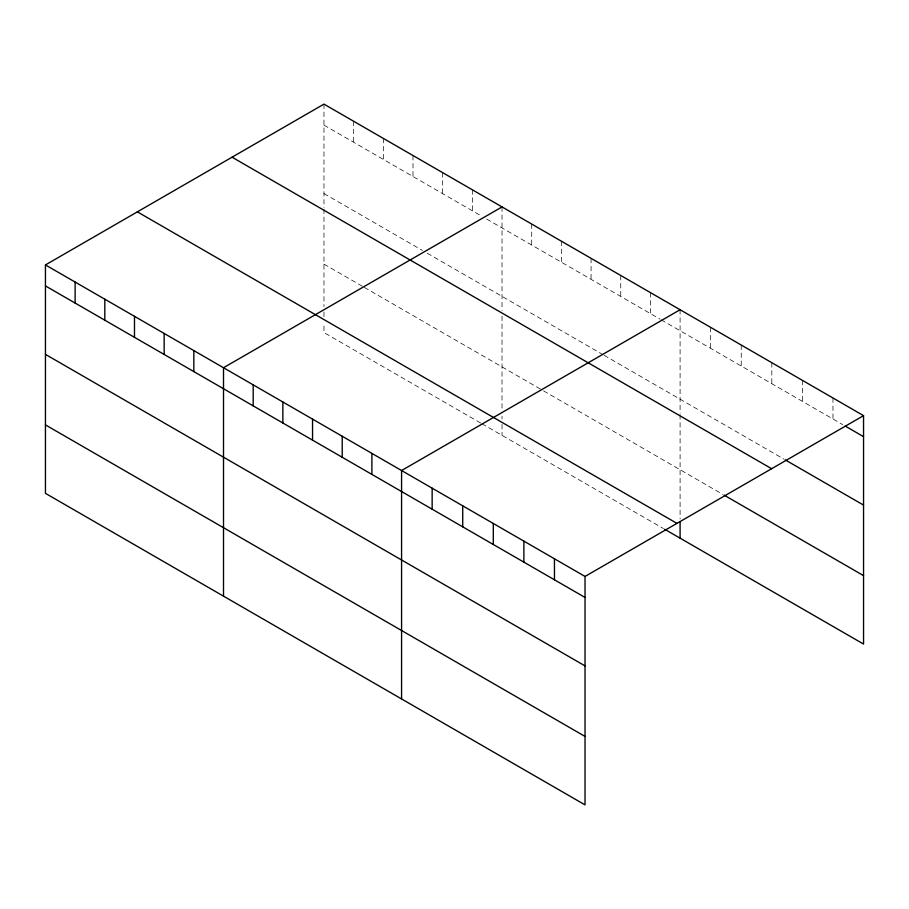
<?xml version="1.0" encoding="UTF-8"?>
<svg xmlns="http://www.w3.org/2000/svg" width="909" height="909" viewBox="0 0 909 909"><rect width="100%" height="100%" fill="white"/><g stroke="black" fill="none" stroke-linecap="round" stroke-linejoin="round"><path stroke-width="0.68" stroke-dasharray="4.54 3.41" d="M323.968 125.124L481.85 216.274M486.599 219.024L659.911 319.082M661.093 319.763L842.757 424.651M323.968 193.572L422.492 250.464M427.241 253.202L602.928 354.635M604.121 355.317L784.047 459.204M323.968 264.099L363.146 286.721M364.327 287.403L542.389 390.211M543.582 390.893L722.894 494.428M480.656 423.015L323.968 332.558L323.968 322.968M481.85 423.708L663.468 528.561M832.974 397.994L832.974 418.992M802.397 380.337L802.397 401.346M771.821 362.691L771.821 383.689M741.244 345.034L741.244 366.043M710.668 327.388L710.668 348.386M680.091 309.73L680.091 413.288M680.091 414.697L680.091 518.994M650.412 292.596L650.412 313.594M620.733 275.461L620.733 296.459M591.066 258.326L591.066 279.336M561.387 241.192L561.387 262.201M531.708 224.057L531.708 245.066M502.029 206.922L502.029 310.48M502.029 316.127L502.029 410.709M502.029 416.186L502.029 418.924M502.029 424.401L502.029 435.354M472.35 189.788L472.35 210.797M442.672 172.653L442.672 193.662M412.993 155.519L412.993 176.528M383.325 138.395L383.325 159.393M353.646 121.261L353.646 142.258M323.968 104.126L323.968 207.684M323.968 209.093L323.968 306.538M323.968 312.014L323.968 317.491"/><path stroke-width="1.36" d="M45.45 264.928L585.032 576.442L585.032 804.874L45.45 493.348L45.45 264.928L323.968 104.126L863.55 415.652L863.55 644.072L664.661 529.254M502.029 206.922L223.512 367.725L223.512 596.156M680.091 309.73L401.573 470.532L401.573 698.964M585.032 576.442L863.55 415.652M845.2 426.06L863.55 436.65M785.274 459.909L863.55 505.097M232.056 157.189L771.639 468.714M724.121 495.132L863.55 575.624M137.361 211.854L676.944 523.379M45.45 285.926L585.032 597.452M45.45 354.374L585.032 665.899M45.45 424.901L585.032 736.426M680.091 521.732L680.091 538.162M554.456 558.796L554.456 579.794M523.879 541.139L523.879 562.148M493.303 523.493L493.303 544.491M462.726 505.836L462.726 526.834M432.15 488.178L432.15 509.188M371.895 453.398L371.895 474.396M342.216 436.263L342.216 457.261M312.548 419.129L312.548 440.126M282.869 401.994L282.869 422.992M253.191 384.859L253.191 405.868M193.833 350.59L193.833 371.599M164.154 333.455L164.154 354.465M134.487 316.321L134.487 337.33M104.808 299.186L104.808 320.195M75.129 282.051L75.129 303.061"/></g></svg>
